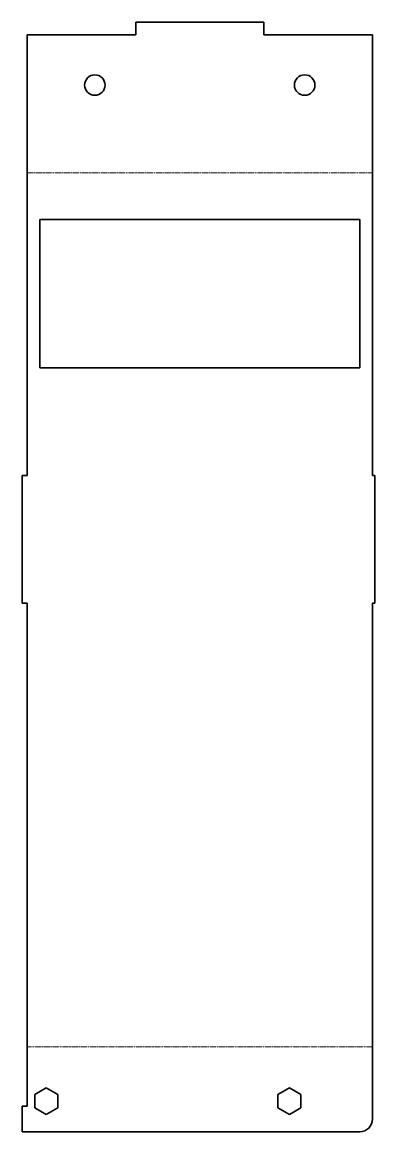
# Model space of a CAD drawing. Header units: inches. Extents: x 0 to 138, y 0 to 434.
import ezdxf

# ---------------------------------------------------------------- set-up
doc = ezdxf.new("R2010")
doc.units = ezdxf.units.IN
doc.header["$MEASUREMENT"] = 0
doc.linetypes.add('Chain', pattern=[13.68, 9.12, -1.14, 2.28, -1.14])
doc.layers.add('SIMUMAK Bend Centerline (ISO)', color=7, linetype='Chain', lineweight=9)
doc.layers.add('SIMUMAK Visible (ISO)', color=7, linetype='Continuous', lineweight=35)

# ---------------------------------------------------------------- blocks, each defined once
blk = doc.blocks.new('AMB-04-SPPAL01_Sheet_3_AMB-04-SPPAL01 (desplegada)')
at = {"layer": 'SIMUMAK Bend Centerline (ISO)', "ltscale": 0.263158}
for p, q in [((-67, 157.98), (68, 157.98)), ((68, -183.55), (-67, -183.55))]:
    blk.add_line(p, q, dxfattribs=at)
at = {"layer": 'SIMUMAK Visible (ISO)'}
for p, q in [((-24.5, 216.81), (-24.5, 211.81)), ((25.5, 216.81), (-24.5, 216.81)), ((25.5, 211.81), (25.5, 216.81)), ((-24.5, 211.81), (-67, 211.81)), ((-67, 39.71), (-67, 211.81)), ((68, 211.81), (25.5, 211.81)), ((68, 211.81), (68, 39.71)), ((-62, 139.71), (63, 139.71)), ((-62, 81.71), (-62, 139.71)), ((63, 139.71), (63, 81.71)), ((63, 81.71), (-62, 81.71)), ((-67, 39.71), (-68.9, 39.71)), ((-68.9, 39.71), (-68.9, -10.29)), ((68.9, 39.71), (68, 39.71)), ((68.9, -10.29), (68.9, 39.71)), ((-68.9, -10.29), (-67, -10.29)), ((-67, -206.81), (-67, -10.29)), ((68, -10.29), (68, -211.81)), ((68, -10.29), (68.9, -10.29)), ((-64, -202.21), (-59.5, -199.61)), ((-64, -207.41), (-64, -202.21)), ((-59.5, -199.61), (-55, -202.21)), ((-55, -202.21), (-55, -207.41)), ((31, -202.21), (35.5, -199.61)), ((31, -207.41), (31, -202.21)), ((35.5, -199.61), (40, -202.21)), ((40, -202.21), (40, -207.41)), ((-68.9, -206.81), (-68.9, -216.81)), ((-67, -206.81), (-68.9, -206.81)), ((-59.5, -210.01), (-64, -207.41)), ((-55, -207.41), (-59.5, -210.01)), ((35.5, -210.01), (31, -207.41)), ((40, -207.41), (35.5, -210.01)), ((-68.9, -216.81), (63, -216.81))]:
    blk.add_line(p, q, dxfattribs=at)
for centre in [(-40.5, 192.24), (41.5, 192.24)]:
    blk.add_circle(centre, 4, dxfattribs=at)
at = {"layer": 'SIMUMAK Visible (ISO)', "extrusion": (0, 0, -1)}
blk.add_arc((-63, -211.81), 5, 180, 270, dxfattribs=at)

msp = doc.modelspace()

# ---------------------------------------------------------------- block references
msp.add_blockref('AMB-04-SPPAL01_Sheet_3_AMB-04-SPPAL01 (desplegada)', (68.9, 216.81))

doc.saveas('drawing.dxf')
